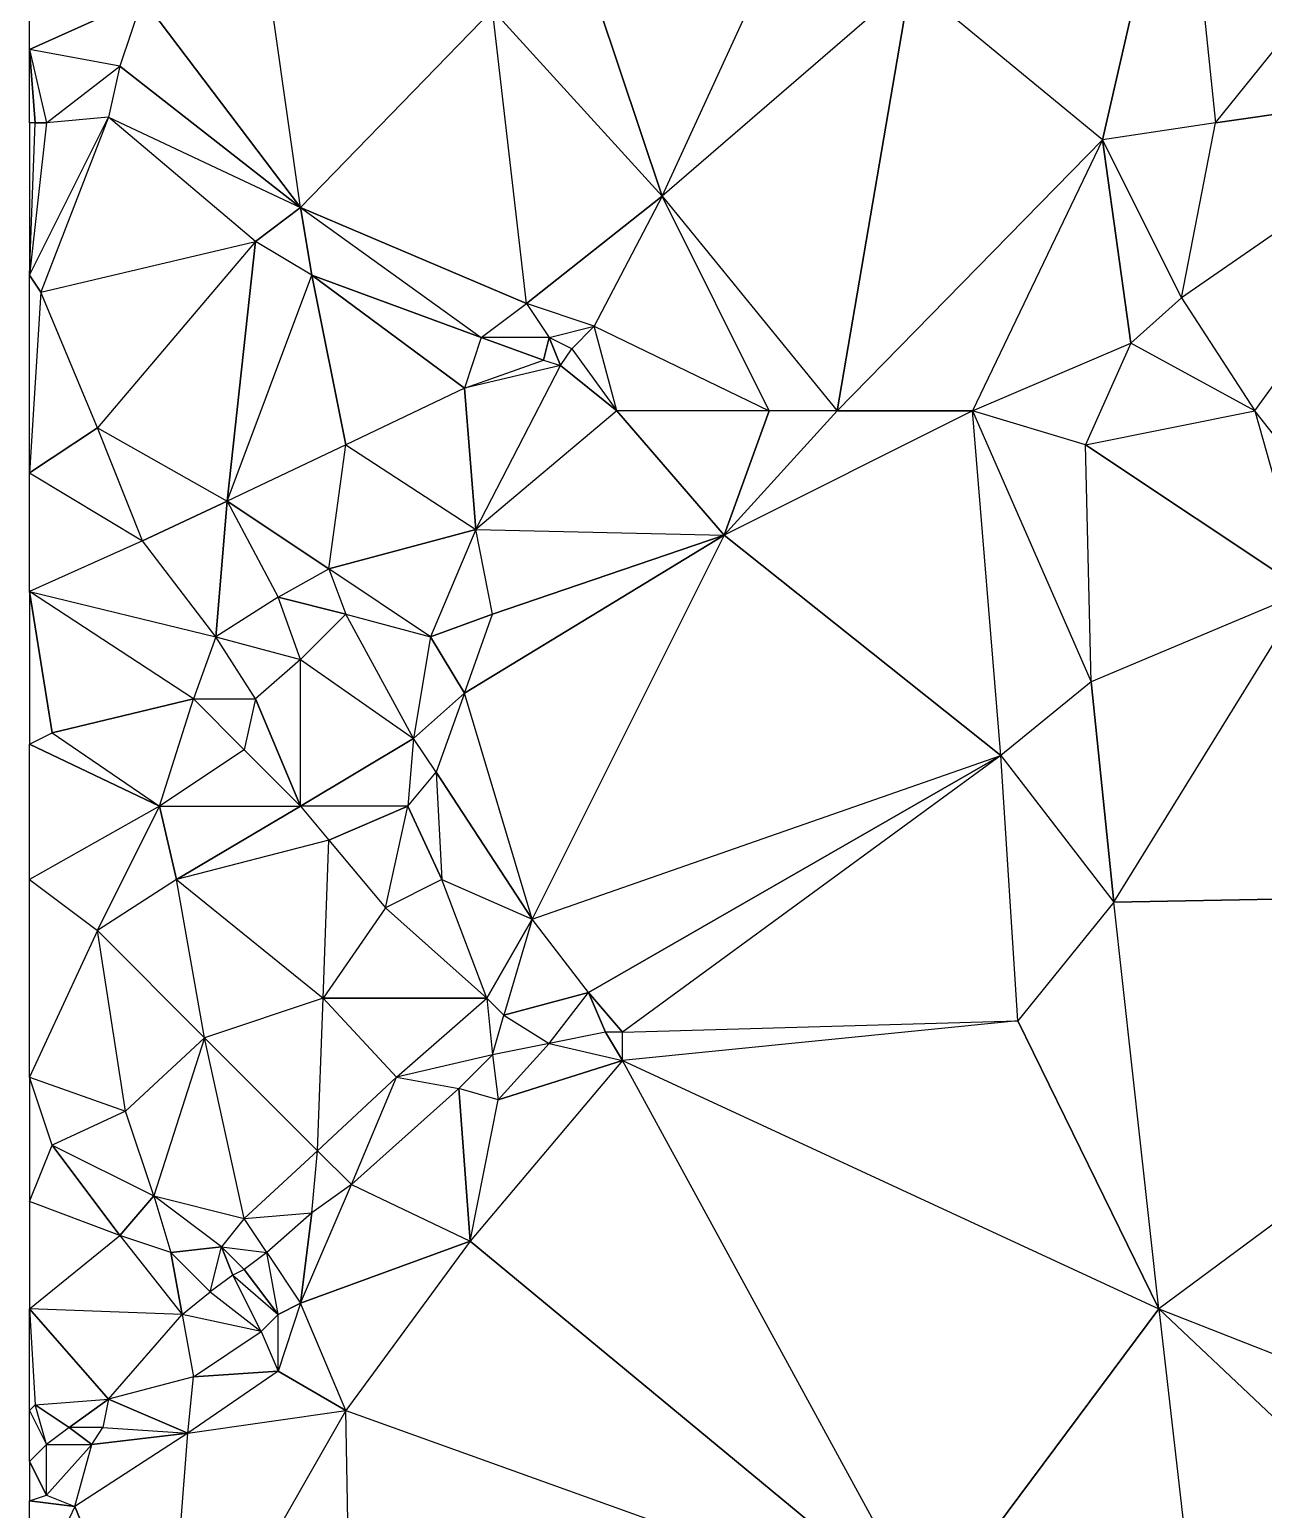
# Model space of a CAD drawing. Header units: millimetres. Extents: x 177476 to 180258, y 742892 to 746240.
# Drawn here: x 177476 to 178132, y 745005 to 745791 of the extents above; entities that cross this region are included whole.
import ezdxf

# ---------------------------------------------------------------- set-up
doc = ezdxf.new("R2010")
doc.units = ezdxf.units.MM
doc.layers.add('face', color=7, linetype='Continuous')

msp = doc.modelspace()

# ---------------------------------------------------------------- linework, layer by layer
at = {"layer": 'face'}
for points in [[(178046.5, 745732.5, 235.13), (177944.5, 745816.5, 233.34), (178088.5, 745915.5, 238.35), (178046.5, 745732.5, 235.13)], [(178106.5, 745741.5, 241.17), (178046.5, 745732.5, 235.13), (178088.5, 745915.5, 238.35), (178106.5, 745741.5, 241.17)], [(178106.5, 745741.5, 241.17), (178181.5, 745834.5, 242.26), (178088.5, 745915.5, 238.35), (178106.5, 745741.5, 241.17)], [(177620.5, 745696.5, 240.44), (177599.5, 745843.5, 253.92), (177536.5, 745807.5, 246.6), (177620.5, 745696.5, 240.44)], [(177722.5, 745801.5, 244.71), (177620.5, 745696.5, 240.44), (177599.5, 745843.5, 253.92), (177722.5, 745801.5, 244.71)], [(177812.5, 745702.5, 240.28), (177767.5, 745837.5, 237.89), (177722.5, 745801.5, 244.71), (177812.5, 745702.5, 240.28)], [(177812.5, 745702.5, 240.28), (177863.5, 745813.5, 235.32), (177767.5, 745837.5, 237.89), (177812.5, 745702.5, 240.28)], [(178253.5, 745762.5, 242.07), (178106.5, 745741.5, 241.17), (178181.5, 745834.5, 242.26), (178253.5, 745762.5, 242.07)], [(177536.5, 745807.5, 246.6), (177476.5, 745780.5, 249.88), (177476.5, 745822.5, 258.72), (177536.5, 745807.5, 246.6)], [(177905.5, 745588.5, 230.56), (177944.5, 745816.5, 233.34), (177812.5, 745702.5, 240.28), (177905.5, 745588.5, 230.56)], [(177944.5, 745816.5, 233.34), (177812.5, 745702.5, 240.28), (177863.5, 745813.5, 235.32), (177944.5, 745816.5, 233.34)], [(177905.5, 745588.5, 230.56), (178046.5, 745732.5, 235.13), (177944.5, 745816.5, 233.34), (177905.5, 745588.5, 230.56)], [(177536.5, 745807.5, 246.6), (177524.5, 745771.5, 247.53), (177476.5, 745780.5, 249.88), (177536.5, 745807.5, 246.6)], [(177620.5, 745696.5, 240.44), (177536.5, 745807.5, 246.6), (177524.5, 745771.5, 247.53), (177620.5, 745696.5, 240.44)], [(177740.5, 745645.5, 236.07), (177722.5, 745801.5, 244.71), (177620.5, 745696.5, 240.44), (177740.5, 745645.5, 236.07)], [(177812.5, 745702.5, 240.28), (177740.5, 745645.5, 236.07), (177722.5, 745801.5, 244.71), (177812.5, 745702.5, 240.28)], [(177524.5, 745771.5, 247.53), (177476.5, 745780.5, 249.88), (177485.5, 745741.5, 254.14), (177524.5, 745771.5, 247.53)], [(177476.5, 745780.5, 249.88), (177485.5, 745741.5, 254.14), (177479.5, 745741.5, 253.93), (177476.5, 745780.5, 249.88)], [(177476.5, 745780.5, 249.88), (177479.5, 745741.5, 253.93), (177476.5, 745741.5, 253.83), (177476.5, 745780.5, 249.88)], [(177524.5, 745771.5, 247.53), (177518.5, 745744.5, 254.6), (177485.5, 745741.5, 254.14), (177524.5, 745771.5, 247.53)], [(177620.5, 745696.5, 240.44), (177524.5, 745771.5, 247.53), (177518.5, 745744.5, 254.6), (177620.5, 745696.5, 240.44)], [(178127.5, 745588.5, 245.68), (178253.5, 745762.5, 242.07), (178088.5, 745648.5, 243.07), (178127.5, 745588.5, 245.68)], [(178253.5, 745762.5, 242.07), (178088.5, 745648.5, 243.07), (178106.5, 745741.5, 241.17), (178253.5, 745762.5, 242.07)], [(178172.5, 745531.5, 243.5), (178127.5, 745588.5, 245.68), (178253.5, 745762.5, 242.07), (178172.5, 745531.5, 243.5)], [(177518.5, 745744.5, 254.6), (177482.5, 745651.5, 239.1), (177476.5, 745660.5, 239.69), (177518.5, 745744.5, 254.6)], [(177518.5, 745744.5, 254.6), (177485.5, 745741.5, 254.14), (177476.5, 745660.5, 239.69), (177518.5, 745744.5, 254.6)], [(177485.5, 745741.5, 254.14), (177476.5, 745660.5, 239.69), (177479.5, 745741.5, 253.93), (177485.5, 745741.5, 254.14)], [(177476.5, 745660.5, 239.69), (177479.5, 745741.5, 253.93), (177476.5, 745741.5, 253.83), (177476.5, 745660.5, 239.69)], [(177596.5, 745678.5, 248.06), (177518.5, 745744.5, 254.6), (177482.5, 745651.5, 239.1), (177596.5, 745678.5, 248.06)], [(177620.5, 745696.5, 240.44), (177596.5, 745678.5, 248.06), (177518.5, 745744.5, 254.6), (177620.5, 745696.5, 240.44)], [(178088.5, 745648.5, 243.07), (178106.5, 745741.5, 241.17), (178046.5, 745732.5, 235.13), (178088.5, 745648.5, 243.07)], [(177977.5, 745588.5, 231.29), (177905.5, 745588.5, 230.56), (178046.5, 745732.5, 235.13), (177977.5, 745588.5, 231.29)], [(177977.5, 745588.5, 231.29), (178061.5, 745624.5, 237.6), (178046.5, 745732.5, 235.13), (177977.5, 745588.5, 231.29)], [(178061.5, 745624.5, 237.6), (178088.5, 745648.5, 243.07), (178046.5, 745732.5, 235.13), (178061.5, 745624.5, 237.6)], [(177812.5, 745702.5, 240.28), (177776.5, 745633.5, 234.93), (177740.5, 745645.5, 236.07), (177812.5, 745702.5, 240.28)], [(177869.5, 745588.5, 230.97), (177812.5, 745702.5, 240.28), (177776.5, 745633.5, 234.93), (177869.5, 745588.5, 230.97)], [(177905.5, 745588.5, 230.56), (177869.5, 745588.5, 230.97), (177812.5, 745702.5, 240.28), (177905.5, 745588.5, 230.56)], [(177620.5, 745696.5, 240.44), (177626.5, 745660.5, 247.33), (177596.5, 745678.5, 248.06), (177620.5, 745696.5, 240.44)], [(177740.5, 745645.5, 236.07), (177620.5, 745696.5, 240.44), (177716.5, 745627.5, 246.95), (177740.5, 745645.5, 236.07)], [(177620.5, 745696.5, 240.44), (177716.5, 745627.5, 246.95), (177626.5, 745660.5, 247.33), (177620.5, 745696.5, 240.44)], [(177596.5, 745678.5, 248.06), (177512.5, 745579.5, 233.98), (177482.5, 745651.5, 239.1), (177596.5, 745678.5, 248.06)], [(177581.5, 745540.5, 231.85), (177596.5, 745678.5, 248.06), (177512.5, 745579.5, 233.98), (177581.5, 745540.5, 231.85)], [(177581.5, 745540.5, 231.85), (177626.5, 745660.5, 247.33), (177596.5, 745678.5, 248.06), (177581.5, 745540.5, 231.85)], [(177482.5, 745651.5, 239.1), (177476.5, 745555.5, 235.3), (177476.5, 745660.5, 239.69), (177482.5, 745651.5, 239.1)], [(177644.5, 745570.5, 242.84), (177581.5, 745540.5, 231.85), (177626.5, 745660.5, 247.33), (177644.5, 745570.5, 242.84)], [(177707.5, 745600.5, 246.9), (177644.5, 745570.5, 242.84), (177626.5, 745660.5, 247.33), (177707.5, 745600.5, 246.9)], [(177707.5, 745600.5, 246.9), (177626.5, 745660.5, 247.33), (177716.5, 745627.5, 246.95), (177707.5, 745600.5, 246.9)], [(177512.5, 745579.5, 233.98), (177482.5, 745651.5, 239.1), (177476.5, 745555.5, 235.3), (177512.5, 745579.5, 233.98)], [(178127.5, 745588.5, 245.68), (178061.5, 745624.5, 237.6), (178088.5, 745648.5, 243.07), (178127.5, 745588.5, 245.68)], [(177740.5, 745645.5, 236.07), (177752.5, 745627.5, 236.09), (177716.5, 745627.5, 246.95), (177740.5, 745645.5, 236.07)], [(177776.5, 745633.5, 234.93), (177740.5, 745645.5, 236.07), (177752.5, 745627.5, 236.09), (177776.5, 745633.5, 234.93)], [(177776.5, 745633.5, 234.93), (177764.5, 745621.5, 236.5), (177752.5, 745627.5, 236.09), (177776.5, 745633.5, 234.93)], [(177788.5, 745588.5, 242.89), (177776.5, 745633.5, 234.93), (177764.5, 745621.5, 236.5), (177788.5, 745588.5, 242.89)], [(177869.5, 745588.5, 230.97), (177788.5, 745588.5, 242.89), (177776.5, 745633.5, 234.93), (177869.5, 745588.5, 230.97)], [(177707.5, 745600.5, 246.9), (177749.5, 745615.5, 240.83), (177716.5, 745627.5, 246.95), (177707.5, 745600.5, 246.9)], [(177752.5, 745627.5, 236.09), (177716.5, 745627.5, 246.95), (177749.5, 745615.5, 240.83), (177752.5, 745627.5, 236.09)], [(177758.5, 745612.5, 243.35), (177752.5, 745627.5, 236.09), (177749.5, 745615.5, 240.83), (177758.5, 745612.5, 243.35)], [(177758.5, 745612.5, 243.35), (177764.5, 745621.5, 236.5), (177752.5, 745627.5, 236.09), (177758.5, 745612.5, 243.35)], [(178037.5, 745570.5, 242.7), (177977.5, 745588.5, 231.29), (178061.5, 745624.5, 237.6), (178037.5, 745570.5, 242.7)], [(178037.5, 745570.5, 242.7), (178127.5, 745588.5, 245.68), (178061.5, 745624.5, 237.6), (178037.5, 745570.5, 242.7)], [(177758.5, 745612.5, 243.35), (177707.5, 745600.5, 246.9), (177749.5, 745615.5, 240.83), (177758.5, 745612.5, 243.35)], [(177788.5, 745588.5, 242.89), (177758.5, 745612.5, 243.35), (177764.5, 745621.5, 236.5), (177788.5, 745588.5, 242.89)], [(177713.5, 745525.5, 240.78), (177758.5, 745612.5, 243.35), (177707.5, 745600.5, 246.9), (177713.5, 745525.5, 240.78)], [(177788.5, 745588.5, 242.89), (177713.5, 745525.5, 240.78), (177758.5, 745612.5, 243.35), (177788.5, 745588.5, 242.89)], [(177713.5, 745525.5, 240.78), (177707.5, 745600.5, 246.9), (177644.5, 745570.5, 242.84), (177713.5, 745525.5, 240.78)], [(177845.5, 745522.5, 229.24), (177788.5, 745588.5, 242.89), (177713.5, 745525.5, 240.78), (177845.5, 745522.5, 229.24)], [(177845.5, 745522.5, 229.24), (177869.5, 745588.5, 230.97), (177788.5, 745588.5, 242.89), (177845.5, 745522.5, 229.24)], [(177992.5, 745405.5, 233.08), (177977.5, 745588.5, 231.29), (177845.5, 745522.5, 229.24), (177992.5, 745405.5, 233.08)], [(177977.5, 745588.5, 231.29), (177845.5, 745522.5, 229.24), (177905.5, 745588.5, 230.56), (177977.5, 745588.5, 231.29)], [(177845.5, 745522.5, 229.24), (177905.5, 745588.5, 230.56), (177869.5, 745588.5, 230.97), (177845.5, 745522.5, 229.24)], [(178040.5, 745444.5, 238.65), (177992.5, 745405.5, 233.08), (177977.5, 745588.5, 231.29), (178040.5, 745444.5, 238.65)], [(178040.5, 745444.5, 238.65), (178037.5, 745570.5, 242.7), (177977.5, 745588.5, 231.29), (178040.5, 745444.5, 238.65)], [(178154.5, 745492.5, 238.08), (178037.5, 745570.5, 242.7), (178127.5, 745588.5, 245.68), (178154.5, 745492.5, 238.08)], [(178154.5, 745492.5, 238.08), (178172.5, 745531.5, 243.5), (178127.5, 745588.5, 245.68), (178154.5, 745492.5, 238.08)], [(177536.5, 745519.5, 232.51), (177512.5, 745579.5, 233.98), (177476.5, 745555.5, 235.3), (177536.5, 745519.5, 232.51)], [(177581.5, 745540.5, 231.85), (177536.5, 745519.5, 232.51), (177512.5, 745579.5, 233.98), (177581.5, 745540.5, 231.85)], [(177635.5, 745504.5, 236.37), (177644.5, 745570.5, 242.84), (177581.5, 745540.5, 231.85), (177635.5, 745504.5, 236.37)], [(177713.5, 745525.5, 240.78), (177635.5, 745504.5, 236.37), (177644.5, 745570.5, 242.84), (177713.5, 745525.5, 240.78)], [(178154.5, 745492.5, 238.08), (178040.5, 745444.5, 238.65), (178037.5, 745570.5, 242.7), (178154.5, 745492.5, 238.08)], [(177536.5, 745519.5, 232.51), (177476.5, 745492.5, 243.48), (177476.5, 745555.5, 235.3), (177536.5, 745519.5, 232.51)], [(177581.5, 745540.5, 231.85), (177575.5, 745468.5, 231.72), (177536.5, 745519.5, 232.51), (177581.5, 745540.5, 231.85)], [(177581.5, 745540.5, 231.85), (177608.5, 745489.5, 230.25), (177575.5, 745468.5, 231.72), (177581.5, 745540.5, 231.85)], [(177635.5, 745504.5, 236.37), (177581.5, 745540.5, 231.85), (177608.5, 745489.5, 230.25), (177635.5, 745504.5, 236.37)], [(177713.5, 745525.5, 240.78), (177689.5, 745468.5, 229.29), (177635.5, 745504.5, 236.37), (177713.5, 745525.5, 240.78)], [(177722.5, 745480.5, 233.32), (177713.5, 745525.5, 240.78), (177689.5, 745468.5, 229.29), (177722.5, 745480.5, 233.32)], [(177845.5, 745522.5, 229.24), (177743.5, 745318.5, 227.4), (177707.5, 745438.5, 229.5), (177845.5, 745522.5, 229.24)], [(177845.5, 745522.5, 229.24), (177707.5, 745438.5, 229.5), (177722.5, 745480.5, 233.32), (177845.5, 745522.5, 229.24)], [(177845.5, 745522.5, 229.24), (177722.5, 745480.5, 233.32), (177713.5, 745525.5, 240.78), (177845.5, 745522.5, 229.24)], [(177992.5, 745405.5, 233.08), (177845.5, 745522.5, 229.24), (177743.5, 745318.5, 227.4), (177992.5, 745405.5, 233.08)], [(177575.5, 745468.5, 231.72), (177536.5, 745519.5, 232.51), (177476.5, 745492.5, 243.48), (177575.5, 745468.5, 231.72)], [(177635.5, 745504.5, 236.37), (177644.5, 745480.5, 233.24), (177608.5, 745489.5, 230.25), (177635.5, 745504.5, 236.37)], [(177689.5, 745468.5, 229.29), (177635.5, 745504.5, 236.37), (177644.5, 745480.5, 233.24), (177689.5, 745468.5, 229.29)], [(177575.5, 745468.5, 231.72), (177563.5, 745435.5, 235), (177476.5, 745492.5, 243.48), (177575.5, 745468.5, 231.72)], [(177563.5, 745435.5, 235), (177476.5, 745492.5, 243.48), (177488.5, 745417.5, 240.45), (177563.5, 745435.5, 235)], [(177476.5, 745411.5, 241.46), (177488.5, 745417.5, 240.45), (177476.5, 745492.5, 243.48), (177476.5, 745411.5, 241.46)], [(178052.5, 745327.5, 236.35), (178154.5, 745492.5, 238.08), (178040.5, 745444.5, 238.65), (178052.5, 745327.5, 236.35)], [(178376.5, 745333.5, 238.06), (178052.5, 745327.5, 236.35), (178154.5, 745492.5, 238.08), (178376.5, 745333.5, 238.06)], [(177620.5, 745456.5, 228.74), (177608.5, 745489.5, 230.25), (177575.5, 745468.5, 231.72), (177620.5, 745456.5, 228.74)], [(177644.5, 745480.5, 233.24), (177620.5, 745456.5, 228.74), (177608.5, 745489.5, 230.25), (177644.5, 745480.5, 233.24)], [(177680.5, 745414.5, 229.3), (177644.5, 745480.5, 233.24), (177620.5, 745456.5, 228.74), (177680.5, 745414.5, 229.3)], [(177689.5, 745468.5, 229.29), (177680.5, 745414.5, 229.3), (177644.5, 745480.5, 233.24), (177689.5, 745468.5, 229.29)], [(177707.5, 745438.5, 229.5), (177722.5, 745480.5, 233.32), (177689.5, 745468.5, 229.29), (177707.5, 745438.5, 229.5)], [(177596.5, 745435.5, 233.5), (177575.5, 745468.5, 231.72), (177563.5, 745435.5, 235), (177596.5, 745435.5, 233.5)], [(177620.5, 745456.5, 228.74), (177596.5, 745435.5, 233.5), (177575.5, 745468.5, 231.72), (177620.5, 745456.5, 228.74)], [(177707.5, 745438.5, 229.5), (177689.5, 745468.5, 229.29), (177680.5, 745414.5, 229.3), (177707.5, 745438.5, 229.5)], [(177620.5, 745378.5, 238.56), (177620.5, 745456.5, 228.74), (177596.5, 745435.5, 233.5), (177620.5, 745378.5, 238.56)], [(177680.5, 745414.5, 229.3), (177620.5, 745378.5, 238.56), (177620.5, 745456.5, 228.74), (177680.5, 745414.5, 229.3)], [(178052.5, 745327.5, 236.35), (178040.5, 745444.5, 238.65), (177992.5, 745405.5, 233.08), (178052.5, 745327.5, 236.35)], [(177545.5, 745378.5, 249.52), (177563.5, 745435.5, 235), (177488.5, 745417.5, 240.45), (177545.5, 745378.5, 249.52)], [(177590.5, 745408.5, 240.13), (177545.5, 745378.5, 249.52), (177563.5, 745435.5, 235), (177590.5, 745408.5, 240.13)], [(177596.5, 745435.5, 233.5), (177590.5, 745408.5, 240.13), (177563.5, 745435.5, 235), (177596.5, 745435.5, 233.5)], [(177620.5, 745378.5, 238.56), (177596.5, 745435.5, 233.5), (177590.5, 745408.5, 240.13), (177620.5, 745378.5, 238.56)], [(177707.5, 745438.5, 229.5), (177692.5, 745396.5, 231.99), (177680.5, 745414.5, 229.3), (177707.5, 745438.5, 229.5)], [(177743.5, 745318.5, 227.4), (177707.5, 745438.5, 229.5), (177692.5, 745396.5, 231.99), (177743.5, 745318.5, 227.4)], [(177545.5, 745378.5, 249.52), (177476.5, 745411.5, 241.46), (177488.5, 745417.5, 240.45), (177545.5, 745378.5, 249.52)], [(177545.5, 745378.5, 249.52), (177476.5, 745339.5, 252.48), (177476.5, 745411.5, 241.46), (177545.5, 745378.5, 249.52)], [(177680.5, 745414.5, 229.3), (177677.5, 745378.5, 237.54), (177620.5, 745378.5, 238.56), (177680.5, 745414.5, 229.3)], [(177692.5, 745396.5, 231.99), (177680.5, 745414.5, 229.3), (177677.5, 745378.5, 237.54), (177692.5, 745396.5, 231.99)], [(177620.5, 745378.5, 238.56), (177590.5, 745408.5, 240.13), (177545.5, 745378.5, 249.52), (177620.5, 745378.5, 238.56)], [(177992.5, 745405.5, 233.08), (177773.5, 745279.5, 230.86), (177743.5, 745318.5, 227.4), (177992.5, 745405.5, 233.08)], [(177992.5, 745405.5, 233.08), (177791.5, 745258.5, 229.98), (177773.5, 745279.5, 230.86), (177992.5, 745405.5, 233.08)], [(178001.5, 745264.5, 230.57), (177992.5, 745405.5, 233.08), (177791.5, 745258.5, 229.98), (178001.5, 745264.5, 230.57)], [(178052.5, 745327.5, 236.35), (178001.5, 745264.5, 230.57), (177992.5, 745405.5, 233.08), (178052.5, 745327.5, 236.35)], [(177692.5, 745396.5, 231.99), (177695.5, 745339.5, 240.1), (177677.5, 745378.5, 237.54), (177692.5, 745396.5, 231.99)], [(177743.5, 745318.5, 227.4), (177692.5, 745396.5, 231.99), (177695.5, 745339.5, 240.1), (177743.5, 745318.5, 227.4)], [(177512.5, 745312.5, 249.54), (177545.5, 745378.5, 249.52), (177476.5, 745339.5, 252.48), (177512.5, 745312.5, 249.54)], [(177554.5, 745339.5, 249.87), (177512.5, 745312.5, 249.54), (177545.5, 745378.5, 249.52), (177554.5, 745339.5, 249.87)], [(177620.5, 745378.5, 238.56), (177554.5, 745339.5, 249.87), (177545.5, 745378.5, 249.52), (177620.5, 745378.5, 238.56)], [(177620.5, 745378.5, 238.56), (177635.5, 745360.5, 243.72), (177554.5, 745339.5, 249.87), (177620.5, 745378.5, 238.56)], [(177677.5, 745378.5, 237.54), (177620.5, 745378.5, 238.56), (177635.5, 745360.5, 243.72), (177677.5, 745378.5, 237.54)], [(177665.5, 745324.5, 244.18), (177677.5, 745378.5, 237.54), (177635.5, 745360.5, 243.72), (177665.5, 745324.5, 244.18)], [(177695.5, 745339.5, 240.1), (177665.5, 745324.5, 244.18), (177677.5, 745378.5, 237.54), (177695.5, 745339.5, 240.1)], [(177632.5, 745276.5, 245.11), (177635.5, 745360.5, 243.72), (177554.5, 745339.5, 249.87), (177632.5, 745276.5, 245.11)], [(177665.5, 745324.5, 244.18), (177632.5, 745276.5, 245.11), (177635.5, 745360.5, 243.72), (177665.5, 745324.5, 244.18)], [(177512.5, 745312.5, 249.54), (177476.5, 745234.5, 238.92), (177476.5, 745339.5, 252.48), (177512.5, 745312.5, 249.54)], [(177569.5, 745255.5, 239.72), (177554.5, 745339.5, 249.87), (177512.5, 745312.5, 249.54), (177569.5, 745255.5, 239.72)], [(177632.5, 745276.5, 245.11), (177569.5, 745255.5, 239.72), (177554.5, 745339.5, 249.87), (177632.5, 745276.5, 245.11)], [(177719.5, 745276.5, 236.2), (177695.5, 745339.5, 240.1), (177665.5, 745324.5, 244.18), (177719.5, 745276.5, 236.2)], [(177743.5, 745318.5, 227.4), (177719.5, 745276.5, 236.2), (177695.5, 745339.5, 240.1), (177743.5, 745318.5, 227.4)], [(178376.5, 745333.5, 238.06), (178076.5, 745111.5, 230.78), (178052.5, 745327.5, 236.35), (178376.5, 745333.5, 238.06)], [(178298.5, 745024.5, 233.4), (178376.5, 745333.5, 238.06), (178076.5, 745111.5, 230.78), (178298.5, 745024.5, 233.4)], [(177719.5, 745276.5, 236.2), (177665.5, 745324.5, 244.18), (177632.5, 745276.5, 245.11), (177719.5, 745276.5, 236.2)], [(178076.5, 745111.5, 230.78), (178052.5, 745327.5, 236.35), (178001.5, 745264.5, 230.57), (178076.5, 745111.5, 230.78)], [(177743.5, 745318.5, 227.4), (177728.5, 745267.5, 233.25), (177719.5, 745276.5, 236.2), (177743.5, 745318.5, 227.4)], [(177773.5, 745279.5, 230.86), (177743.5, 745318.5, 227.4), (177728.5, 745267.5, 233.25), (177773.5, 745279.5, 230.86)], [(177527.5, 745216.5, 240.49), (177512.5, 745312.5, 249.54), (177476.5, 745234.5, 238.92), (177527.5, 745216.5, 240.49)], [(177569.5, 745255.5, 239.72), (177527.5, 745216.5, 240.49), (177512.5, 745312.5, 249.54), (177569.5, 745255.5, 239.72)], [(177752.5, 745252.5, 231.47), (177773.5, 745279.5, 230.86), (177728.5, 745267.5, 233.25), (177752.5, 745252.5, 231.47)], [(177782.5, 745258.5, 226.55), (177752.5, 745252.5, 231.47), (177773.5, 745279.5, 230.86), (177782.5, 745258.5, 226.55)], [(177791.5, 745258.5, 229.98), (177782.5, 745258.5, 226.55), (177773.5, 745279.5, 230.86), (177791.5, 745258.5, 229.98)], [(177629.5, 745195.5, 238.65), (177632.5, 745276.5, 245.11), (177569.5, 745255.5, 239.72), (177629.5, 745195.5, 238.65)], [(177671.5, 745234.5, 238.88), (177629.5, 745195.5, 238.65), (177632.5, 745276.5, 245.11), (177671.5, 745234.5, 238.88)], [(177671.5, 745234.5, 238.88), (177719.5, 745276.5, 236.2), (177632.5, 745276.5, 245.11), (177671.5, 745234.5, 238.88)], [(177722.5, 745246.5, 230.35), (177671.5, 745234.5, 238.88), (177719.5, 745276.5, 236.2), (177722.5, 745246.5, 230.35)], [(177728.5, 745267.5, 233.25), (177719.5, 745276.5, 236.2), (177722.5, 745246.5, 230.35), (177728.5, 745267.5, 233.25)], [(177752.5, 745252.5, 231.47), (177722.5, 745246.5, 230.35), (177728.5, 745267.5, 233.25), (177752.5, 745252.5, 231.47)], [(178076.5, 745111.5, 230.78), (178001.5, 745264.5, 230.57), (177791.5, 745243.5, 226.7), (178076.5, 745111.5, 230.78)], [(178001.5, 745264.5, 230.57), (177791.5, 745243.5, 226.7), (177791.5, 745258.5, 229.98), (178001.5, 745264.5, 230.57)], [(177569.5, 745255.5, 239.72), (177542.5, 745171.5, 234.54), (177527.5, 745216.5, 240.49), (177569.5, 745255.5, 239.72)], [(177590.5, 745159.5, 238.3), (177569.5, 745255.5, 239.72), (177542.5, 745171.5, 234.54), (177590.5, 745159.5, 238.3)], [(177629.5, 745195.5, 238.65), (177590.5, 745159.5, 238.3), (177569.5, 745255.5, 239.72), (177629.5, 745195.5, 238.65)], [(177791.5, 745243.5, 226.7), (177782.5, 745258.5, 226.55), (177752.5, 745252.5, 231.47), (177791.5, 745243.5, 226.7)], [(177791.5, 745243.5, 226.7), (177791.5, 745258.5, 229.98), (177782.5, 745258.5, 226.55), (177791.5, 745243.5, 226.7)], [(177704.5, 745228.5, 231.25), (177722.5, 745246.5, 230.35), (177671.5, 745234.5, 238.88), (177704.5, 745228.5, 231.25)], [(177725.5, 745222.5, 232.4), (177704.5, 745228.5, 231.25), (177722.5, 745246.5, 230.35), (177725.5, 745222.5, 232.4)], [(177725.5, 745222.5, 232.4), (177752.5, 745252.5, 231.47), (177722.5, 745246.5, 230.35), (177725.5, 745222.5, 232.4)], [(177791.5, 745243.5, 226.7), (177725.5, 745222.5, 232.4), (177752.5, 745252.5, 231.47), (177791.5, 745243.5, 226.7)], [(177953.5, 744946.5, 230.84), (177791.5, 745243.5, 226.7), (177710.5, 745147.5, 226.7), (177953.5, 744946.5, 230.84)], [(177791.5, 745243.5, 226.7), (177710.5, 745147.5, 226.7), (177725.5, 745222.5, 232.4), (177791.5, 745243.5, 226.7)], [(178076.5, 745111.5, 230.78), (177953.5, 744946.5, 230.84), (177791.5, 745243.5, 226.7), (178076.5, 745111.5, 230.78)], [(177527.5, 745216.5, 240.49), (177488.5, 745198.5, 235.97), (177476.5, 745234.5, 238.92), (177527.5, 745216.5, 240.49)], [(177488.5, 745198.5, 235.97), (177476.5, 745234.5, 238.92), (177476.5, 745168.5, 238.36), (177488.5, 745198.5, 235.97)], [(177647.5, 745177.5, 232.36), (177671.5, 745234.5, 238.88), (177629.5, 745195.5, 238.65), (177647.5, 745177.5, 232.36)], [(177704.5, 745228.5, 231.25), (177647.5, 745177.5, 232.36), (177671.5, 745234.5, 238.88), (177704.5, 745228.5, 231.25)], [(177710.5, 745147.5, 226.7), (177704.5, 745228.5, 231.25), (177647.5, 745177.5, 232.36), (177710.5, 745147.5, 226.7)], [(177710.5, 745147.5, 226.7), (177725.5, 745222.5, 232.4), (177704.5, 745228.5, 231.25), (177710.5, 745147.5, 226.7)], [(177542.5, 745171.5, 234.54), (177527.5, 745216.5, 240.49), (177488.5, 745198.5, 235.97), (177542.5, 745171.5, 234.54)], [(177524.5, 745150.5, 233.3), (177476.5, 745168.5, 238.36), (177488.5, 745198.5, 235.97), (177524.5, 745150.5, 233.3)], [(177542.5, 745171.5, 234.54), (177524.5, 745150.5, 233.3), (177488.5, 745198.5, 235.97), (177542.5, 745171.5, 234.54)], [(177626.5, 745162.5, 232.91), (177629.5, 745195.5, 238.65), (177590.5, 745159.5, 238.3), (177626.5, 745162.5, 232.91)], [(177647.5, 745177.5, 232.36), (177626.5, 745162.5, 232.91), (177629.5, 745195.5, 238.65), (177647.5, 745177.5, 232.36)], [(177710.5, 745147.5, 226.7), (177620.5, 745114.5, 236.43), (177647.5, 745177.5, 232.36), (177710.5, 745147.5, 226.7)], [(177620.5, 745114.5, 236.43), (177647.5, 745177.5, 232.36), (177626.5, 745162.5, 232.91), (177620.5, 745114.5, 236.43)], [(177476.5, 745111.5, 231.1), (177524.5, 745150.5, 233.3), (177476.5, 745168.5, 238.36), (177476.5, 745111.5, 231.1)], [(177542.5, 745171.5, 234.54), (177551.5, 745141.5, 237.15), (177524.5, 745150.5, 233.3), (177542.5, 745171.5, 234.54)], [(177590.5, 745159.5, 238.3), (177578.5, 745144.5, 237.78), (177542.5, 745171.5, 234.54), (177590.5, 745159.5, 238.3)], [(177578.5, 745144.5, 237.78), (177542.5, 745171.5, 234.54), (177551.5, 745141.5, 237.15), (177578.5, 745144.5, 237.78)], [(177602.5, 745141.5, 233.38), (177590.5, 745159.5, 238.3), (177578.5, 745144.5, 237.78), (177602.5, 745141.5, 233.38)], [(177626.5, 745162.5, 232.91), (177602.5, 745141.5, 233.38), (177590.5, 745159.5, 238.3), (177626.5, 745162.5, 232.91)], [(177620.5, 745114.5, 236.43), (177626.5, 745162.5, 232.91), (177602.5, 745141.5, 233.38), (177620.5, 745114.5, 236.43)], [(177557.5, 745108.5, 233.71), (177476.5, 745111.5, 231.1), (177524.5, 745150.5, 233.3), (177557.5, 745108.5, 233.71)], [(177557.5, 745108.5, 233.71), (177551.5, 745141.5, 237.15), (177524.5, 745150.5, 233.3), (177557.5, 745108.5, 233.71)], [(177572.5, 745120.5, 233.37), (177578.5, 745144.5, 237.78), (177551.5, 745141.5, 237.15), (177572.5, 745120.5, 233.37)], [(177584.5, 745129.5, 233.44), (177572.5, 745120.5, 233.37), (177578.5, 745144.5, 237.78), (177584.5, 745129.5, 233.44)], [(177602.5, 745141.5, 233.38), (177590.5, 745132.5, 233.43), (177578.5, 745144.5, 237.78), (177602.5, 745141.5, 233.38)], [(177590.5, 745132.5, 233.43), (177584.5, 745129.5, 233.44), (177578.5, 745144.5, 237.78), (177590.5, 745132.5, 233.43)], [(177710.5, 745147.5, 226.7), (177644.5, 745057.5, 226.7), (177620.5, 745114.5, 236.43), (177710.5, 745147.5, 226.7)], [(177953.5, 744946.5, 230.84), (177710.5, 745147.5, 226.7), (177644.5, 745057.5, 226.7), (177953.5, 744946.5, 230.84)], [(177557.5, 745108.5, 233.71), (177572.5, 745120.5, 233.37), (177551.5, 745141.5, 237.15), (177557.5, 745108.5, 233.71)], [(177608.5, 745108.5, 236.23), (177602.5, 745141.5, 233.38), (177590.5, 745132.5, 233.43), (177608.5, 745108.5, 236.23)], [(177620.5, 745114.5, 236.43), (177608.5, 745108.5, 236.23), (177602.5, 745141.5, 233.38), (177620.5, 745114.5, 236.43)], [(177599.5, 745099.5, 236.14), (177584.5, 745129.5, 233.44), (177572.5, 745120.5, 233.37), (177599.5, 745099.5, 236.14)], [(177608.5, 745108.5, 236.23), (177590.5, 745132.5, 233.43), (177584.5, 745129.5, 233.44), (177608.5, 745108.5, 236.23)], [(177608.5, 745108.5, 236.23), (177599.5, 745099.5, 236.14), (177584.5, 745129.5, 233.44), (177608.5, 745108.5, 236.23)], [(177599.5, 745099.5, 236.14), (177557.5, 745108.5, 233.71), (177572.5, 745120.5, 233.37), (177599.5, 745099.5, 236.14)], [(177644.5, 745057.5, 226.7), (177620.5, 745114.5, 236.43), (177608.5, 745078.5, 231.49), (177644.5, 745057.5, 226.7)], [(177620.5, 745114.5, 236.43), (177608.5, 745078.5, 231.49), (177608.5, 745108.5, 236.23), (177620.5, 745114.5, 236.43)], [(177518.5, 745063.5, 234.61), (177557.5, 745108.5, 233.71), (177476.5, 745111.5, 231.1), (177518.5, 745063.5, 234.61)], [(177518.5, 745063.5, 234.61), (177476.5, 745111.5, 231.1), (177479.5, 745060.5, 229.65), (177518.5, 745063.5, 234.61)], [(177476.5, 745111.5, 231.1), (177479.5, 745060.5, 229.65), (177476.5, 745057.5, 229.69), (177476.5, 745111.5, 231.1)], [(177563.5, 745075.5, 236.34), (177518.5, 745063.5, 234.61), (177557.5, 745108.5, 233.71), (177563.5, 745075.5, 236.34)], [(177563.5, 745075.5, 236.34), (177599.5, 745099.5, 236.14), (177557.5, 745108.5, 233.71), (177563.5, 745075.5, 236.34)], [(177608.5, 745078.5, 231.49), (177608.5, 745108.5, 236.23), (177599.5, 745099.5, 236.14), (177608.5, 745078.5, 231.49)], [(178076.5, 745111.5, 230.78), (178100.5, 744901.5, 230.51), (177953.5, 744946.5, 230.84), (178076.5, 745111.5, 230.78)], [(178298.5, 745024.5, 233.4), (178238.5, 744958.5, 230.97), (178076.5, 745111.5, 230.78), (178298.5, 745024.5, 233.4)], [(178238.5, 744958.5, 230.97), (178076.5, 745111.5, 230.78), (178100.5, 744901.5, 230.51), (178238.5, 744958.5, 230.97)], [(177608.5, 745078.5, 231.49), (177563.5, 745075.5, 236.34), (177599.5, 745099.5, 236.14), (177608.5, 745078.5, 231.49)], [(177560.5, 745045.5, 232.58), (177563.5, 745075.5, 236.34), (177518.5, 745063.5, 234.61), (177560.5, 745045.5, 232.58)], [(177644.5, 745057.5, 226.7), (177608.5, 745078.5, 231.49), (177560.5, 745045.5, 232.58), (177644.5, 745057.5, 226.7)], [(177608.5, 745078.5, 231.49), (177560.5, 745045.5, 232.58), (177563.5, 745075.5, 236.34), (177608.5, 745078.5, 231.49)], [(177485.5, 745039.5, 234.79), (177479.5, 745060.5, 229.65), (177476.5, 745057.5, 229.69), (177485.5, 745039.5, 234.79)], [(177485.5, 745039.5, 234.79), (177476.5, 745030.5, 234.7), (177476.5, 745057.5, 229.69), (177485.5, 745039.5, 234.79)], [(177518.5, 745063.5, 234.61), (177497.5, 745048.5, 234.78), (177479.5, 745060.5, 229.65), (177518.5, 745063.5, 234.61)], [(177497.5, 745048.5, 234.78), (177485.5, 745039.5, 234.79), (177479.5, 745060.5, 229.65), (177497.5, 745048.5, 234.78)], [(177518.5, 745063.5, 234.61), (177515.5, 745048.5, 230.46), (177497.5, 745048.5, 234.78), (177518.5, 745063.5, 234.61)], [(177560.5, 745045.5, 232.58), (177518.5, 745063.5, 234.61), (177515.5, 745048.5, 230.46), (177560.5, 745045.5, 232.58)], [(177650.5, 744724.5, 226.76), (177644.5, 745057.5, 226.7), (177548.5, 744889.5, 226.7), (177650.5, 744724.5, 226.76)], [(177644.5, 745057.5, 226.7), (177548.5, 744889.5, 226.7), (177560.5, 745045.5, 232.58), (177644.5, 745057.5, 226.7)], [(177953.5, 744946.5, 230.84), (177650.5, 744724.5, 226.76), (177644.5, 745057.5, 226.7), (177953.5, 744946.5, 230.84)], [(177509.5, 745039.5, 228.61), (177497.5, 745048.5, 234.78), (177485.5, 745039.5, 234.79), (177509.5, 745039.5, 228.61)], [(177509.5, 745039.5, 228.61), (177515.5, 745048.5, 230.46), (177497.5, 745048.5, 234.78), (177509.5, 745039.5, 228.61)], [(177548.5, 744889.5, 226.7), (177560.5, 745045.5, 232.58), (177500.5, 745006.5, 226.87), (177548.5, 744889.5, 226.7)], [(177560.5, 745045.5, 232.58), (177500.5, 745006.5, 226.87), (177509.5, 745039.5, 228.61), (177560.5, 745045.5, 232.58)], [(177560.5, 745045.5, 232.58), (177509.5, 745039.5, 228.61), (177515.5, 745048.5, 230.46), (177560.5, 745045.5, 232.58)], [(177485.5, 745012.5, 227.23), (177485.5, 745039.5, 234.79), (177476.5, 745030.5, 234.7), (177485.5, 745012.5, 227.23)], [(177500.5, 745006.5, 226.87), (177509.5, 745039.5, 228.61), (177485.5, 745012.5, 227.23), (177500.5, 745006.5, 226.87)], [(177509.5, 745039.5, 228.61), (177485.5, 745012.5, 227.23), (177485.5, 745039.5, 234.79), (177509.5, 745039.5, 228.61)], [(177476.5, 745009.5, 226.89), (177485.5, 745012.5, 227.23), (177476.5, 745030.5, 234.7), (177476.5, 745009.5, 226.89)], [(177500.5, 745006.5, 226.87), (177476.5, 745009.5, 226.89), (177485.5, 745012.5, 227.23), (177500.5, 745006.5, 226.87)], [(177500.5, 745006.5, 226.87), (177476.5, 744955.5, 230.49), (177476.5, 745009.5, 226.89), (177500.5, 745006.5, 226.87)], [(177548.5, 744889.5, 226.7), (177500.5, 745006.5, 226.87), (177476.5, 744955.5, 230.49), (177548.5, 744889.5, 226.7)]]:
    msp.add_3dface(points, dxfattribs=at)

doc.saveas('drawing.dxf')
